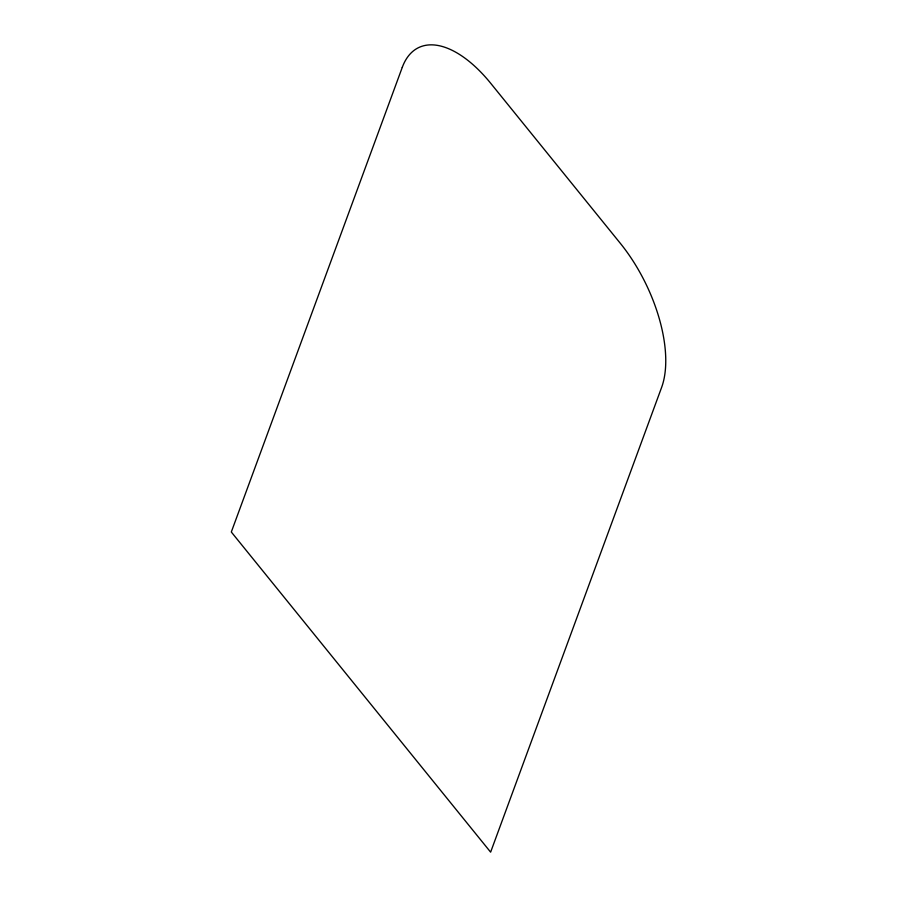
<?xml version="1.0" encoding="UTF-8"?>
<svg xmlns="http://www.w3.org/2000/svg" width="897" height="897" viewBox="0 0 897 897"><rect width="100%" height="100%" fill="white"/><g stroke="black" fill="none" stroke-linecap="round" stroke-linejoin="round"><path stroke-width="1.35" d="M402.282 67.331L231.314 532.011L490.625 852.15L661.594 387.47A110.925 54.47 64 0 0 620.343 243.345L490.693 83.275A110.925 54.47 64 0 0 402.282 67.331"/></g></svg>
